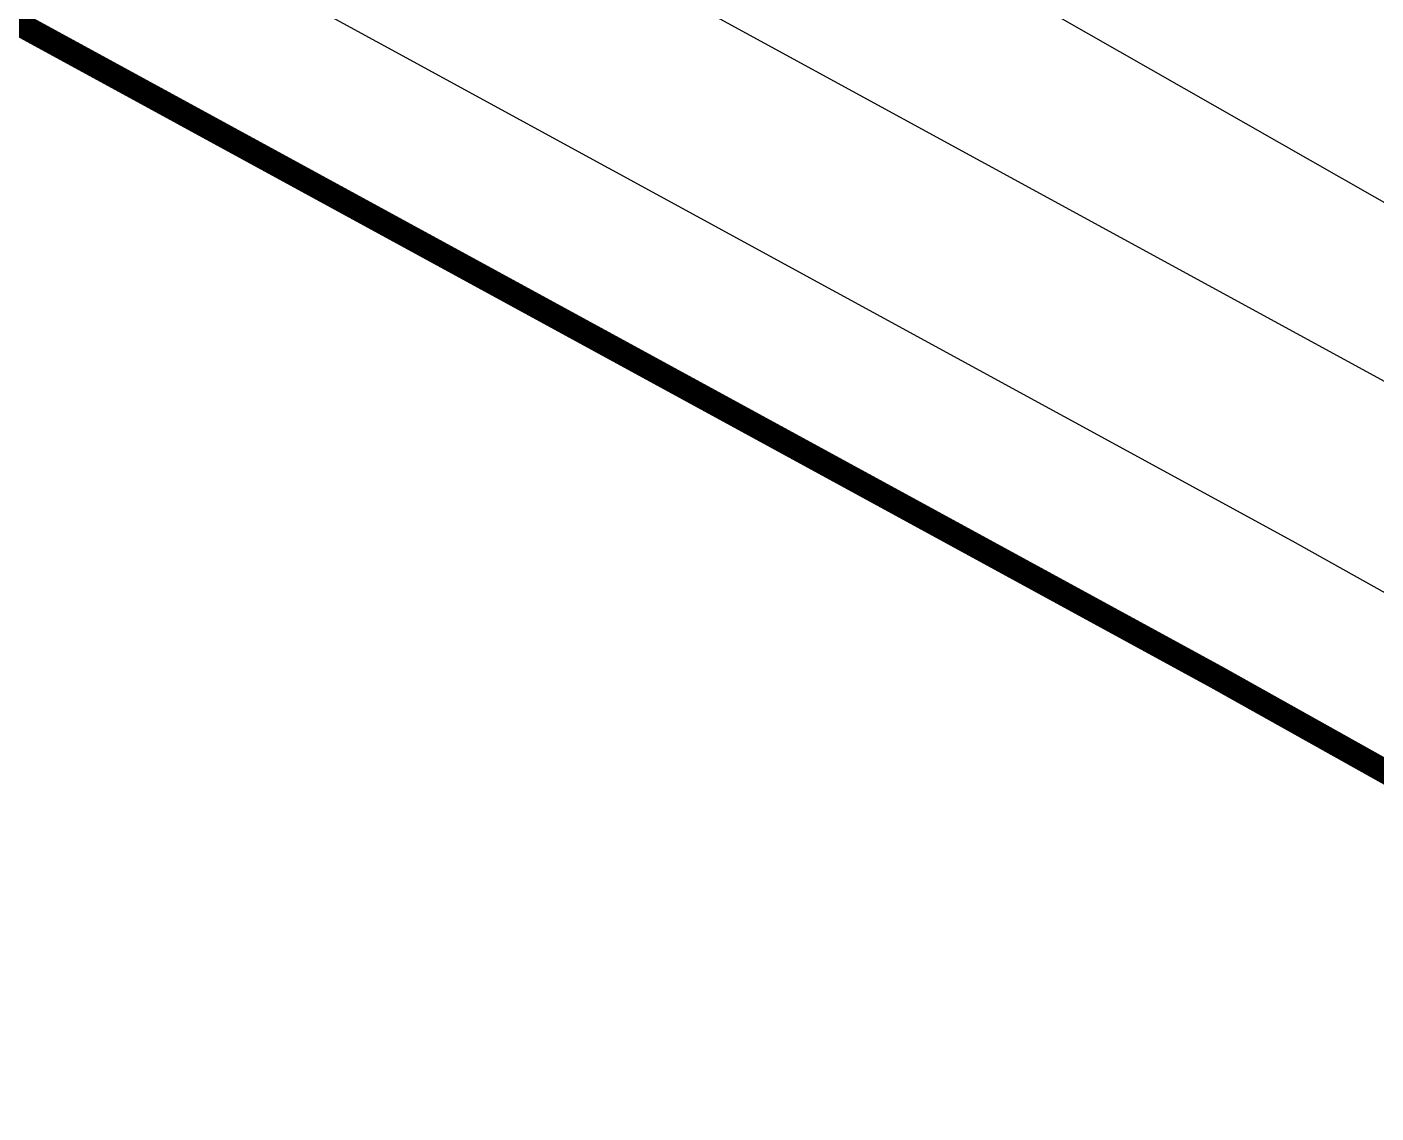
# Model space of a CAD drawing. Extents: x 404846 to 408477, y 3390929 to 3392894.
# Drawn here: x 407404.2 to 407409.79, y 3391869.11 to 3391873.61 of the extents above; entities that cross this region are included whole.
import ezdxf

# ---------------------------------------------------------------- set-up
doc = ezdxf.new("R2010")
doc.units = 0
doc.header["$LTSCALE"] = 0.5
for name, color, linetype in [('DLSS', 4, 'CONTINUOUS'), ('DMTZ', 3, 'CONTINUOUS'), ('SXSS', 5, 'CONTINUOUS')]:
    doc.layers.add(name, color=color, linetype=linetype)
doc.linetypes.add('10422', pattern='A,0.75,[150,AAA.SHX,S=0.5,R=0,X=0,Y=0.5],1.5,[177,AAA.SHX,S=1,R=0,X=0,Y=0.4],0.75', length=3)

msp = doc.modelspace()

# ---------------------------------------------------------------- linework, layer by layer
at = {"layer": 'DLSS', "linetype": 'Continuous', "const_width": 0.1, "elevation": 22.089, "flags": 128}
msp.add_lwpolyline([(407393.333, 3391879.436), (407395.357, 3391878.338), (407402.509, 3391874.531), (407409.135, 3391870.917), (407411.092, 3391869.822), (407416.283, 3391866.876), (407422.963, 3391863.05), (407429.993, 3391858.946), (407438.733, 3391853.86), (407440.654, 3391852.712)], dxfattribs=at)
at = {"layer": 'DMTZ', "linetype": '10422', "elevation": 22.906, "flags": 128}
msp.add_lwpolyline([(407451.865, 3391848.437), (407430.5, 3391861.001), (407425.219, 3391864.078), (407420.697, 3391866.682), (407406.28, 3391874.91), (407396.663, 3391880.069)], dxfattribs=at)
at = {"layer": 'SXSS', "linetype": 'Continuous', "elevation": 22.087, "flags": 128}
for points in [[(407393.44, 3391880.895), (407396.019, 3391879.583), (407403.177, 3391875.772), (407409.816, 3391872.151), (407411.784, 3391871.05), (407416.981, 3391868.101), (407423.669, 3391864.271), (407430.703, 3391860.163), (407439.451, 3391855.073), (407441.378, 3391853.912)], [(407393.099, 3391880.247), (407395.662, 3391878.907), (407402.815, 3391875.1), (407409.447, 3391871.482), (407411.409, 3391870.385), (407416.602, 3391867.437), (407423.286, 3391863.609), (407430.318, 3391859.503), (407439.062, 3391854.415), (407440.984, 3391853.258)]]:
    msp.add_lwpolyline(points, dxfattribs=at)

doc.saveas('drawing.dxf')
